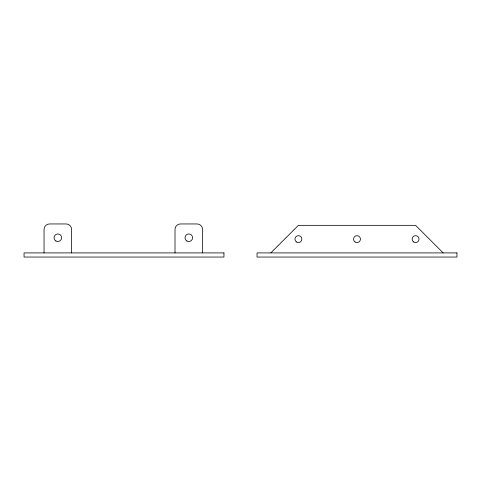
<?xml version="1.0" encoding="UTF-8"?>
<svg xmlns="http://www.w3.org/2000/svg" width="481" height="481" viewBox="0 0 481 481"><rect width="100%" height="100%" fill="white"/><g stroke="black" fill="none" stroke-linecap="round" stroke-linejoin="round"><path stroke-width="0.72" d="M270.833 252.91L298.406 225.336L415.59 225.336L443.163 252.91M202.585 252.91L202.585 229.473A5.513 5.513 0 0 0 197.072 223.954L180.525 223.954A5.513 5.513 0 0 0 175.012 229.473L175.012 252.91M71.615 252.91L71.615 229.473A5.513 5.513 0 0 0 66.101 223.954L49.555 223.954A5.513 5.513 0 0 0 44.042 229.473L44.042 252.91M223.954 252.91L24.05 252.91L24.05 257.046L223.954 257.046L223.954 252.91M456.95 252.91L257.046 252.91L257.046 257.046L456.95 257.046L456.95 252.91M55.934 241.023A3.794 3.794 0 0 0 61.616 237.74A3.794 3.794 0 0 0 55.934 234.457A3.794 3.794 0 0 0 55.934 241.023M186.905 241.023A3.794 3.794 0 0 0 192.592 237.74A3.794 3.794 0 0 0 186.905 234.457A3.794 3.794 0 0 0 186.905 241.023M413.63 241.955A3.445 3.445 0 0 0 419.023 239.4A3.445 3.445 0 0 0 414.111 236.009A3.445 3.445 0 0 0 413.63 241.955M355.038 241.955A3.445 3.445 0 0 0 360.431 239.4A3.445 3.445 0 0 0 355.519 236.009A3.445 3.445 0 0 0 355.038 241.955M296.446 241.955A3.445 3.445 0 0 0 301.84 239.4A3.445 3.445 0 0 0 296.927 236.009A3.445 3.445 0 0 0 296.446 241.955"/></g></svg>
